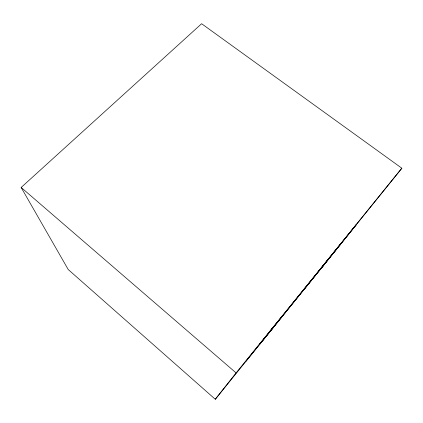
<?xml version="1.0" encoding="UTF-8"?>
<svg xmlns="http://www.w3.org/2000/svg" width="423" height="423" viewBox="0 0 423 423"><rect width="100%" height="100%" fill="white"/><g stroke="black" fill="none" stroke-linecap="round" stroke-linejoin="round"><path stroke-width="0.63" d="M215.291 399.28L236.087 372.906L401.85 168.217L201.618 23.72L21.15 187.463L68.23 269.541L215.291 399.28L401.85 168.217M245.747 361.559L356.589 224.275L320.999 268.6M259.569 344.385L325.699 262.651L304.042 289.512M274.596 325.615L269.25 332.256L280.951 317.784L280.613 318.175M327.656 260.129L322.204 266.85L340.256 244.51L339.304 245.689M331.526 255.302L336.719 248.877M273.427 327.328L260.082 343.762M21.15 187.463L236.087 372.906"/></g></svg>
